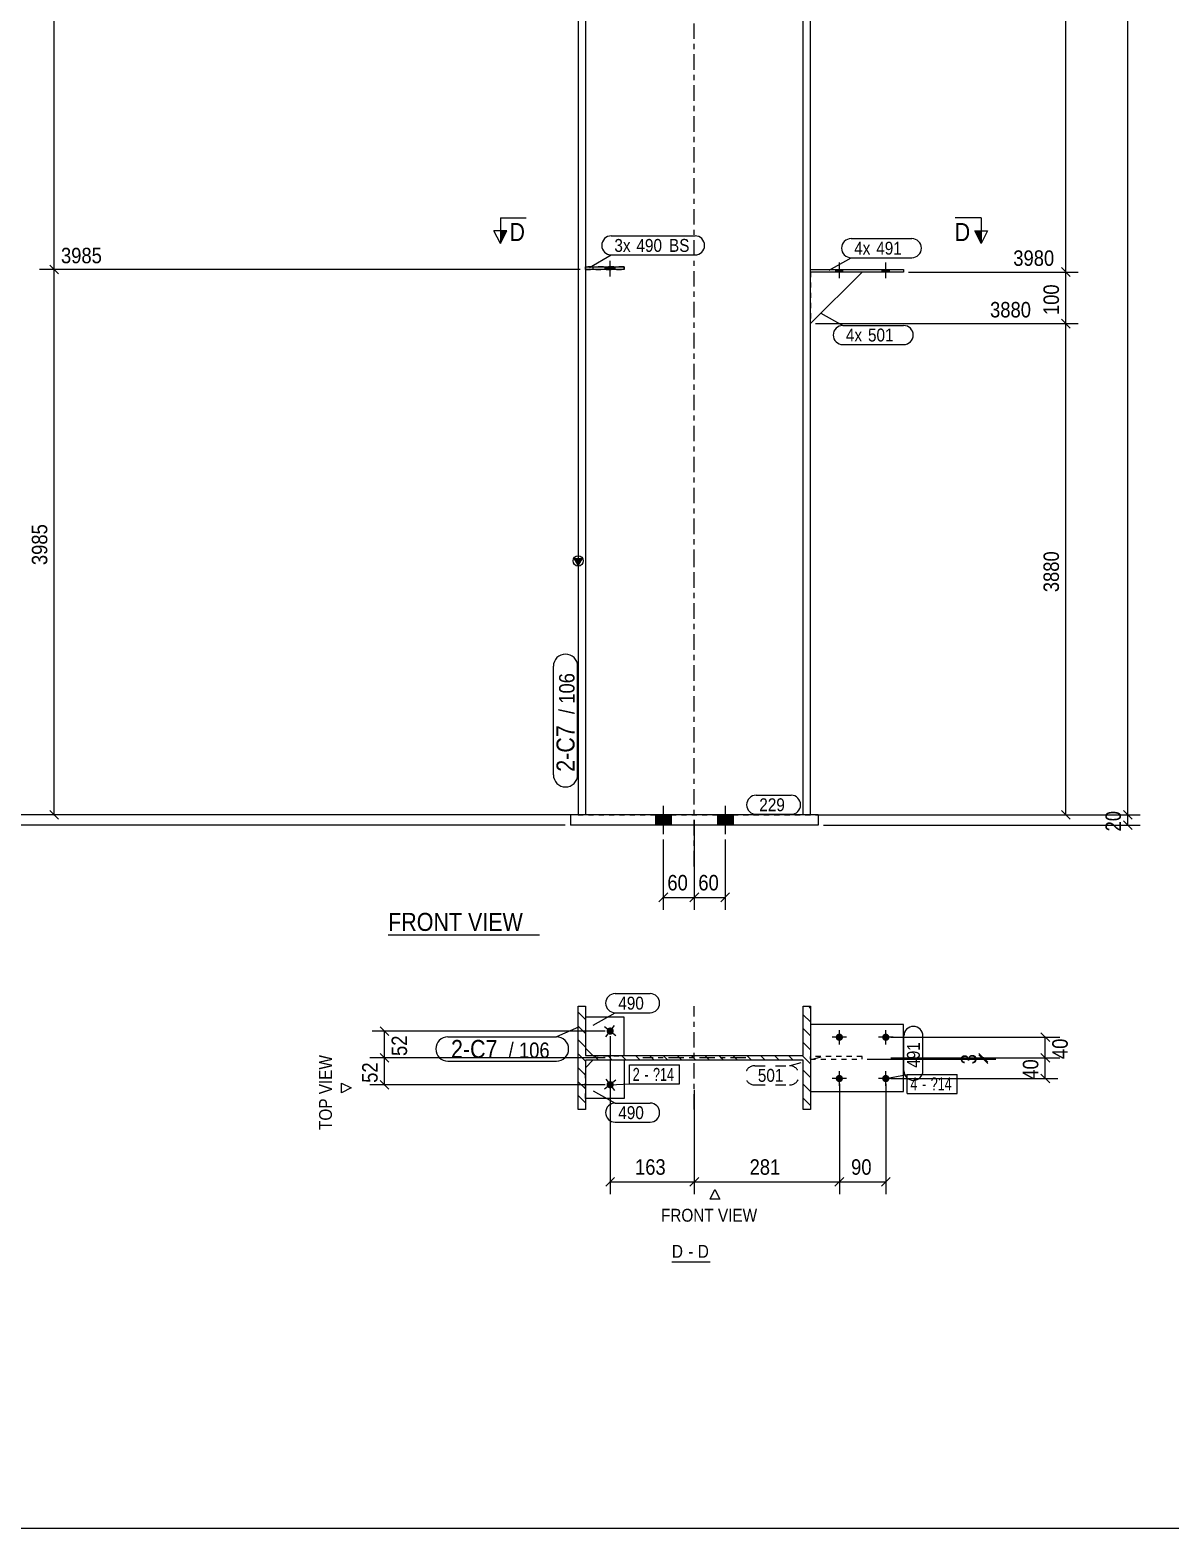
# Model space of a CAD drawing. Header units: millimetres. Extents: x 2 to 579, y 1 to 825.
# Drawn here: x 144.8 to 365.7, y 5 to 295.3 of the extents above; entities that cross this region are included whole.
import ezdxf

# ---------------------------------------------------------------- set-up
doc = ezdxf.new("R2010")
doc.units = ezdxf.units.MM
for name, pattern in [('XKITLINE00', [0]), ('XKITLINE01', [4, 1, -1, 1, -1]), ('XKITLINE02', [4, 2, -2]), ('XKITLINE03', [6, 3, -1, 1, -1])]:
    doc.linetypes.add(name, pattern=pattern)
for name, color, linetype, lineweight in [('Bolt', 3, 'Continuous', 0), ('BoltMark', 7, 'Continuous', 0), ('Dimensions', 7, 'Continuous', 0), ('DrawingSheet', 5, 'Continuous', 0), ('OtherObjectType', 7, 'Continuous', 0), ('Part', 2, 'Continuous', 0), ('PartMark', 7, 'Continuous', 0), ('Section', 6, 'Continuous', 0)]:
    doc.layers.add(name, color=color, linetype=linetype, lineweight=lineweight)
doc.styles.add('ARIAL', font='ARIAL.TTF')
doc.styles.add('ARIAL_NARROW', font='ARIALN.TTF')

# ---------------------------------------------------------------- blocks, each defined once
blk = doc.blocks.new('*A5')
at = {"layer": 'Part', "color": 7, "linetype": 'XKITLINE00', "lineweight": 0}
for p, q in [((252.42, 103.58), (251.02, 104.98)), ((296.02, 105.78), (295.68, 106.12)), ((252.42, 100.88), (251.02, 102.28)), ((296.02, 103.08), (294.62, 104.48)), ((296.02, 100.39), (294.62, 101.79)), ((252.42, 98.19), (251.02, 99.59)), ((296.02, 97.69), (294.62, 99.09)), ((252.42, 95.49), (251.02, 96.89)), ((254.94, 95.67), (254.04, 96.57)), ((257.64, 95.67), (256.74, 96.57)), ((260.33, 95.67), (259.43, 96.57)), ((263.02, 95.67), (262.12, 96.57)), ((265.72, 95.67), (264.82, 96.57)), ((268.41, 95.67), (267.51, 96.57)), ((271.11, 95.67), (270.21, 96.57)), ((273.8, 95.67), (272.9, 96.57)), ((276.49, 95.67), (275.59, 96.57)), ((279.19, 95.67), (278.29, 96.57)), ((281.88, 95.67), (280.98, 96.57)), ((284.58, 95.67), (283.68, 96.57)), ((287.27, 95.67), (286.37, 96.57)), ((289.97, 95.67), (289.07, 96.57)), ((292.66, 95.67), (291.76, 96.57)), ((296.02, 95), (294.45, 96.57)), ((252.42, 92.8), (251.02, 94.2)), ((296.02, 92.31), (294.62, 93.71)), ((252.42, 90.11), (251.02, 91.51)), ((296.02, 89.61), (294.62, 91.01)), ((252.37, 87.47), (251.02, 88.81)), ((252.42, 87.41), (252.37, 87.47)), ((296.02, 86.92), (294.62, 88.32)), ((251.02, 86.12), (251.02, 86.12)), ((251.02, 86.12), (251.02, 86.12))]:
    blk.add_line(p, q, dxfattribs=at)
blk = doc.blocks.new('*A7')
at = {"layer": 'Bolt'}
for points in [[(269.02, 143.23), (269.02, 141.23), (266.02, 141.23), (266.02, 143.23)], [(269.02, 143.23), (269.02, 141.23), (266.02, 141.23), (266.02, 143.23)], [(281.02, 143.23), (281.02, 141.23), (278.02, 141.23), (278.02, 143.23)], [(281.02, 143.23), (281.02, 141.23), (278.02, 141.23), (278.02, 143.23)]]:
    blk.add_hatch(color=3, dxfattribs=at).paths.add_polyline_path(points, flags=17)
at = {"layer": 'Bolt', "color": 3, "linetype": 'XKITLINE00', "lineweight": 0}
for p, q in [((266.02, 143.23), (266.02, 141.23)), ((266.02, 143.23), (266.02, 141.23)), ((267.52, 144.98), (267.52, 139.48)), ((267.52, 144.98), (267.52, 139.48)), ((269.02, 143.23), (269.02, 141.23)), ((269.02, 143.23), (269.02, 141.23)), ((278.02, 143.23), (278.02, 141.23)), ((278.02, 143.23), (278.02, 141.23)), ((279.52, 144.98), (279.52, 139.48)), ((279.52, 144.98), (279.52, 139.48)), ((281.02, 143.23), (281.02, 141.23)), ((281.02, 143.23), (281.02, 141.23))]:
    blk.add_line(p, q, dxfattribs=at)
blk = doc.blocks.new('*A8')
at = {"layer": 'Bolt'}
for points in [[(302.32, 248.93), (302.32, 248.43), (300.92, 248.43), (300.92, 248.93)], [(302.32, 248.93), (302.32, 248.43), (300.92, 248.43), (300.92, 248.93)], [(311.32, 248.93), (311.32, 248.43), (309.92, 248.43), (309.92, 248.93)], [(311.32, 248.93), (311.32, 248.43), (309.92, 248.43), (309.92, 248.93)]]:
    blk.add_hatch(color=3, dxfattribs=at).paths.add_polyline_path(points, flags=17)
at = {"layer": 'Bolt', "color": 3, "linetype": 'XKITLINE00', "lineweight": 0}
for p, q in [((301.62, 247.27), (301.62, 250.27)), ((301.62, 247.27), (301.62, 250.27)), ((310.62, 247.27), (310.62, 250.27)), ((310.62, 247.27), (310.62, 250.27)), ((300.92, 248.43), (300.92, 248.93)), ((300.92, 248.43), (300.92, 248.93)), ((302.32, 248.43), (302.32, 248.93)), ((302.32, 248.43), (302.32, 248.93)), ((309.92, 248.43), (309.92, 248.93)), ((309.92, 248.43), (309.92, 248.93)), ((311.32, 248.43), (311.32, 248.93)), ((311.32, 248.43), (311.32, 248.93))]:
    blk.add_line(p, q, dxfattribs=at)
blk = doc.blocks.new('*A9')
at = {"layer": 'Bolt', "color": 3, "linetype": 'XKITLINE02', "lineweight": 0}
for p, q in [((257.22, 247.58), (257.22, 250.58)), ((256.24, 248.93), (256.24, 249.43)), ((258.2, 248.93), (258.2, 249.43))]:
    blk.add_line(p, q, dxfattribs=at)
blk = doc.blocks.new('*A16')
at = {"layer": 'Bolt'}
blk.add_hatch(color=3, dxfattribs=at).paths.add_polyline_path([(256.24, 248.93), (256.24, 249.43), (258.2, 249.43), (258.2, 248.93)], flags=17)
at = {"layer": 'Bolt', "color": 3, "linetype": 'XKITLINE00', "lineweight": 0}
for p, q in [((257.22, 247.58), (257.22, 250.58)), ((256.24, 248.93), (256.24, 249.43)), ((258.2, 248.93), (258.2, 249.43))]:
    blk.add_line(p, q, dxfattribs=at)
blk = doc.blocks.new('*A23')
at = {"layer": 'Part'}
blk.add_hatch(color=2, dxfattribs=at).paths.add_polyline_path([(250.22, 192.94), (251.82, 192.94), (251.02, 191.54)], flags=17)
at = {"layer": 'Part', "color": 2, "linetype": 'XKITLINE00', "lineweight": 0}
for p, q in [((251.02, 427.03), (251.02, 191.63)), ((252.42, 427.03), (252.42, 191.63)), ((294.62, 191.63), (294.62, 427.03)), ((296.02, 191.63), (296.02, 427.03)), ((251.02, 191.54), (250.22, 192.94)), ((250.22, 192.94), (251.82, 192.94)), ((251.82, 192.94), (251.02, 191.54)), ((251.02, 191.53), (251.02, 143.23)), ((252.42, 191.53), (252.42, 143.23)), ((294.62, 143.23), (294.62, 191.53)), ((296.02, 143.23), (296.02, 191.53))]:
    blk.add_line(p, q, dxfattribs=at)
at = {"layer": 'Part', "color": 7, "linetype": 'XKITLINE03', "lineweight": 0}
for p, q in [((273.52, 191.63), (273.52, 427.03)), ((273.52, 133.23), (273.52, 191.53))]:
    blk.add_line(p, q, dxfattribs=at)
at = {"layer": 'Part', "color": 7, "linetype": 'XKITLINE01', "lineweight": 0}
blk.add_line((251.02, 143.23), (296.02, 143.23), dxfattribs=at)
at = {"layer": 'Part', "color": 2, "linetype": 'XKITLINE00', "lineweight": 0}
blk.add_circle((251.02, 192.44), 1, dxfattribs=at)
blk = doc.blocks.new('*A24')
at = {"layer": 'Part', "color": 2, "linetype": 'XKITLINE00', "lineweight": 0}
for p, q in [((297.52, 143.23), (249.52, 143.23)), ((249.52, 143.23), (249.52, 141.23)), ((297.52, 143.23), (297.52, 141.23)), ((297.52, 141.23), (249.52, 141.23))]:
    blk.add_line(p, q, dxfattribs=at)
blk = doc.blocks.new('*A29')
at = {"layer": 'Part', "color": 2, "linetype": 'XKITLINE00', "lineweight": 0}
for p, q in [((296.02, 248.93), (314.02, 248.93)), ((314.02, 248.43), (296.02, 248.43)), ((314.02, 248.93), (314.02, 248.43))]:
    blk.add_line(p, q, dxfattribs=at)
at = {"layer": 'Part', "color": 7, "linetype": 'XKITLINE01', "lineweight": 0}
blk.add_line((296.02, 248.43), (296.02, 248.93), dxfattribs=at)
blk = doc.blocks.new('*A30')
at = {"layer": 'Part', "color": 7, "linetype": 'XKITLINE01', "lineweight": 0}
for p, q in [((259.92, 249.43), (252.42, 249.43)), ((252.42, 249.43), (252.42, 248.93)), ((252.42, 248.93), (259.92, 248.93)), ((253.92, 248.93), (253.92, 249.43)), ((259.92, 248.93), (259.92, 249.43))]:
    blk.add_line(p, q, dxfattribs=at)
blk = doc.blocks.new('*A31')
at = {"layer": 'Part', "color": 2, "linetype": 'XKITLINE00', "lineweight": 0}
blk.add_line((296.02, 238.43), (306.02, 248.43), dxfattribs=at)
at = {"layer": 'Part', "color": 7, "linetype": 'XKITLINE01', "lineweight": 0}
for p, q in [((296.02, 248.43), (296.02, 238.43)), ((306.02, 248.43), (296.02, 248.43))]:
    blk.add_line(p, q, dxfattribs=at)
blk = doc.blocks.new('*A42')
at = {"layer": 'Part', "color": 2, "linetype": 'XKITLINE00', "lineweight": 0}
for p, q in [((252.42, 249.43), (259.92, 249.43)), ((259.92, 248.93), (252.42, 248.93)), ((259.92, 249.43), (259.92, 248.93))]:
    blk.add_line(p, q, dxfattribs=at)
at = {"layer": 'Part', "color": 7, "linetype": 'XKITLINE01', "lineweight": 0}
for p, q in [((252.42, 248.93), (252.42, 249.43)), ((253.92, 248.93), (253.92, 249.43))]:
    blk.add_line(p, q, dxfattribs=at)
blk = doc.blocks.new('*A108')
at = {"layer": 'Bolt'}
for points in [[(301.59, 99.42), (301.55, 99.42), (301.52, 99.43), (301.49, 99.43), (301.45, 99.44), (301.42, 99.45), (301.39, 99.46), (301.35, 99.47), (301.32, 99.49), (301.29, 99.5), (301.26, 99.52), (301.23, 99.54), (301.2, 99.56), (301.18, 99.58), (301.15, 99.6), (301.13, 99.62), (301.1, 99.65), (301.08, 99.67), (301.06, 99.7), (301.04, 99.73), (301.02, 99.76), (301, 99.79), (300.99, 99.82), (300.98, 99.85), (300.96, 99.88), (300.95, 99.92), (300.94, 99.95), (300.94, 99.98), (300.93, 100.02), (300.93, 100.05), (300.92, 100.08), (300.92, 100.12), (300.92, 100.15), (300.93, 100.19), (300.93, 100.22), (300.94, 100.26), (300.94, 100.29), (300.95, 100.32), (300.96, 100.35), (300.98, 100.39), (300.99, 100.42), (301, 100.45), (301.02, 100.48), (301.04, 100.51), (301.06, 100.54), (301.08, 100.56), (301.1, 100.59), (301.13, 100.61), (301.15, 100.64), (301.18, 100.66), (301.2, 100.68), (301.23, 100.7), (301.26, 100.72), (301.29, 100.74), (301.32, 100.75), (301.35, 100.77), (301.39, 100.78), (301.42, 100.79), (301.45, 100.8), (301.49, 100.81), (301.52, 100.81), (301.55, 100.82), (301.59, 100.82), (301.62, 100.82), (301.66, 100.82), (301.69, 100.82), (301.72, 100.81), (301.76, 100.81), (301.79, 100.8), (301.83, 100.79), (301.86, 100.78), (301.89, 100.77), (301.92, 100.75), (301.95, 100.74), (301.98, 100.72), (302.01, 100.7), (302.04, 100.68), (302.07, 100.66), (302.09, 100.64), (302.12, 100.61), (302.14, 100.59), (302.16, 100.56), (302.18, 100.54), (302.2, 100.51), (302.22, 100.48), (302.24, 100.45), (302.25, 100.42), (302.27, 100.39), (302.28, 100.35), (302.29, 100.32), (302.3, 100.29), (302.31, 100.26), (302.31, 100.22), (302.32, 100.19), (302.32, 100.15), (302.32, 100.12), (302.32, 100.08), (302.32, 100.05), (302.31, 100.02), (302.31, 99.98), (302.3, 99.95), (302.29, 99.92), (302.28, 99.88), (302.27, 99.85), (302.25, 99.82), (302.24, 99.79), (302.22, 99.76), (302.2, 99.73), (302.18, 99.7), (302.16, 99.67), (302.14, 99.65), (302.12, 99.62), (302.09, 99.6), (302.07, 99.58), (302.04, 99.56), (302.01, 99.54), (301.98, 99.52), (301.95, 99.5), (301.92, 99.49), (301.89, 99.47), (301.86, 99.46), (301.83, 99.45), (301.79, 99.44), (301.76, 99.43), (301.72, 99.43), (301.69, 99.42), (301.66, 99.42), (301.62, 99.42)], [(310.59, 99.42), (310.55, 99.42), (310.52, 99.43), (310.49, 99.43), (310.45, 99.44), (310.42, 99.45), (310.39, 99.46), (310.35, 99.47), (310.32, 99.49), (310.29, 99.5), (310.26, 99.52), (310.23, 99.54), (310.2, 99.56), (310.18, 99.58), (310.15, 99.6), (310.13, 99.62), (310.1, 99.65), (310.08, 99.67), (310.06, 99.7), (310.04, 99.73), (310.02, 99.76), (310, 99.79), (309.99, 99.82), (309.98, 99.85), (309.96, 99.88), (309.95, 99.92), (309.94, 99.95), (309.94, 99.98), (309.93, 100.02), (309.93, 100.05), (309.92, 100.08), (309.92, 100.12), (309.92, 100.15), (309.93, 100.19), (309.93, 100.22), (309.94, 100.26), (309.94, 100.29), (309.95, 100.32), (309.96, 100.35), (309.98, 100.39), (309.99, 100.42), (310, 100.45), (310.02, 100.48), (310.04, 100.51), (310.06, 100.54), (310.08, 100.56), (310.1, 100.59), (310.13, 100.61), (310.15, 100.64), (310.18, 100.66), (310.2, 100.68), (310.23, 100.7), (310.26, 100.72), (310.29, 100.74), (310.32, 100.75), (310.35, 100.77), (310.39, 100.78), (310.42, 100.79), (310.45, 100.8), (310.49, 100.81), (310.52, 100.81), (310.55, 100.82), (310.59, 100.82), (310.62, 100.82), (310.66, 100.82), (310.69, 100.82), (310.72, 100.81), (310.76, 100.81), (310.79, 100.8), (310.83, 100.79), (310.86, 100.78), (310.89, 100.77), (310.92, 100.75), (310.95, 100.74), (310.98, 100.72), (311.01, 100.7), (311.04, 100.68), (311.07, 100.66), (311.09, 100.64), (311.12, 100.61), (311.14, 100.59), (311.16, 100.56), (311.18, 100.54), (311.2, 100.51), (311.22, 100.48), (311.24, 100.45), (311.25, 100.42), (311.27, 100.39), (311.28, 100.35), (311.29, 100.32), (311.3, 100.29), (311.31, 100.26), (311.31, 100.22), (311.32, 100.19), (311.32, 100.15), (311.32, 100.12), (311.32, 100.08), (311.32, 100.05), (311.31, 100.02), (311.31, 99.98), (311.3, 99.95), (311.29, 99.92), (311.28, 99.88), (311.27, 99.85), (311.25, 99.82), (311.24, 99.79), (311.22, 99.76), (311.2, 99.73), (311.18, 99.7), (311.16, 99.67), (311.14, 99.65), (311.12, 99.62), (311.09, 99.6), (311.07, 99.58), (311.04, 99.56), (311.01, 99.54), (310.98, 99.52), (310.95, 99.5), (310.92, 99.49), (310.89, 99.47), (310.86, 99.46), (310.83, 99.45), (310.79, 99.44), (310.76, 99.43), (310.72, 99.43), (310.69, 99.42), (310.66, 99.42), (310.62, 99.42)], [(301.59, 91.42), (301.55, 91.42), (301.52, 91.43), (301.49, 91.43), (301.45, 91.44), (301.42, 91.45), (301.39, 91.46), (301.35, 91.47), (301.32, 91.49), (301.29, 91.5), (301.26, 91.52), (301.23, 91.54), (301.2, 91.56), (301.18, 91.58), (301.15, 91.6), (301.13, 91.62), (301.1, 91.65), (301.08, 91.67), (301.06, 91.7), (301.04, 91.73), (301.02, 91.76), (301, 91.79), (300.99, 91.82), (300.98, 91.85), (300.96, 91.88), (300.95, 91.92), (300.94, 91.95), (300.94, 91.98), (300.93, 92.02), (300.93, 92.05), (300.92, 92.08), (300.92, 92.12), (300.92, 92.15), (300.93, 92.19), (300.93, 92.22), (300.94, 92.26), (300.94, 92.29), (300.95, 92.32), (300.96, 92.35), (300.98, 92.39), (300.99, 92.42), (301, 92.45), (301.02, 92.48), (301.04, 92.51), (301.06, 92.54), (301.08, 92.56), (301.1, 92.59), (301.13, 92.61), (301.15, 92.64), (301.18, 92.66), (301.2, 92.68), (301.23, 92.7), (301.26, 92.72), (301.29, 92.74), (301.32, 92.75), (301.35, 92.77), (301.39, 92.78), (301.42, 92.79), (301.45, 92.8), (301.49, 92.81), (301.52, 92.81), (301.55, 92.82), (301.59, 92.82), (301.62, 92.82), (301.66, 92.82), (301.69, 92.82), (301.72, 92.81), (301.76, 92.81), (301.79, 92.8), (301.83, 92.79), (301.86, 92.78), (301.89, 92.77), (301.92, 92.75), (301.95, 92.74), (301.98, 92.72), (302.01, 92.7), (302.04, 92.68), (302.07, 92.66), (302.09, 92.64), (302.12, 92.61), (302.14, 92.59), (302.16, 92.56), (302.18, 92.54), (302.2, 92.51), (302.22, 92.48), (302.24, 92.45), (302.25, 92.42), (302.27, 92.39), (302.28, 92.35), (302.29, 92.32), (302.3, 92.29), (302.31, 92.26), (302.31, 92.22), (302.32, 92.19), (302.32, 92.15), (302.32, 92.12), (302.32, 92.08), (302.32, 92.05), (302.31, 92.02), (302.31, 91.98), (302.3, 91.95), (302.29, 91.92), (302.28, 91.88), (302.27, 91.85), (302.25, 91.82), (302.24, 91.79), (302.22, 91.76), (302.2, 91.73), (302.18, 91.7), (302.16, 91.67), (302.14, 91.65), (302.12, 91.62), (302.09, 91.6), (302.07, 91.58), (302.04, 91.56), (302.01, 91.54), (301.98, 91.52), (301.95, 91.5), (301.92, 91.49), (301.89, 91.47), (301.86, 91.46), (301.83, 91.45), (301.79, 91.44), (301.76, 91.43), (301.72, 91.43), (301.69, 91.42), (301.66, 91.42), (301.62, 91.42)], [(310.59, 91.42), (310.55, 91.42), (310.52, 91.43), (310.49, 91.43), (310.45, 91.44), (310.42, 91.45), (310.39, 91.46), (310.35, 91.47), (310.32, 91.49), (310.29, 91.5), (310.26, 91.52), (310.23, 91.54), (310.2, 91.56), (310.18, 91.58), (310.15, 91.6), (310.13, 91.62), (310.1, 91.65), (310.08, 91.67), (310.06, 91.7), (310.04, 91.73), (310.02, 91.76), (310, 91.79), (309.99, 91.82), (309.98, 91.85), (309.96, 91.88), (309.95, 91.92), (309.94, 91.95), (309.94, 91.98), (309.93, 92.02), (309.93, 92.05), (309.92, 92.08), (309.92, 92.12), (309.92, 92.15), (309.93, 92.19), (309.93, 92.22), (309.94, 92.26), (309.94, 92.29), (309.95, 92.32), (309.96, 92.35), (309.98, 92.39), (309.99, 92.42), (310, 92.45), (310.02, 92.48), (310.04, 92.51), (310.06, 92.54), (310.08, 92.56), (310.1, 92.59), (310.13, 92.61), (310.15, 92.64), (310.18, 92.66), (310.2, 92.68), (310.23, 92.7), (310.26, 92.72), (310.29, 92.74), (310.32, 92.75), (310.35, 92.77), (310.39, 92.78), (310.42, 92.79), (310.45, 92.8), (310.49, 92.81), (310.52, 92.81), (310.55, 92.82), (310.59, 92.82), (310.62, 92.82), (310.66, 92.82), (310.69, 92.82), (310.72, 92.81), (310.76, 92.81), (310.79, 92.8), (310.83, 92.79), (310.86, 92.78), (310.89, 92.77), (310.92, 92.75), (310.95, 92.74), (310.98, 92.72), (311.01, 92.7), (311.04, 92.68), (311.07, 92.66), (311.09, 92.64), (311.12, 92.61), (311.14, 92.59), (311.16, 92.56), (311.18, 92.54), (311.2, 92.51), (311.22, 92.48), (311.24, 92.45), (311.25, 92.42), (311.27, 92.39), (311.28, 92.35), (311.29, 92.32), (311.3, 92.29), (311.31, 92.26), (311.31, 92.22), (311.32, 92.19), (311.32, 92.15), (311.32, 92.12), (311.32, 92.08), (311.32, 92.05), (311.31, 92.02), (311.31, 91.98), (311.3, 91.95), (311.29, 91.92), (311.28, 91.88), (311.27, 91.85), (311.25, 91.82), (311.24, 91.79), (311.22, 91.76), (311.2, 91.73), (311.18, 91.7), (311.16, 91.67), (311.14, 91.65), (311.12, 91.62), (311.09, 91.6), (311.07, 91.58), (311.04, 91.56), (311.01, 91.54), (310.98, 91.52), (310.95, 91.5), (310.92, 91.49), (310.89, 91.47), (310.86, 91.46), (310.83, 91.45), (310.79, 91.44), (310.76, 91.43), (310.72, 91.43), (310.69, 91.42), (310.66, 91.42), (310.62, 91.42)]]:
    blk.add_hatch(color=3, dxfattribs=at).paths.add_polyline_path(points, flags=17)
at = {"layer": 'Bolt', "color": 3, "linetype": 'XKITLINE00', "lineweight": 0}
for p, q in [((303.02, 100.12), (300.22, 100.12)), ((301.62, 98.72), (301.62, 101.52)), ((312.02, 100.12), (309.22, 100.12)), ((310.62, 98.72), (310.62, 101.52)), ((301.62, 90.72), (301.62, 93.52)), ((310.62, 90.72), (310.62, 93.52)), ((303.02, 92.12), (300.22, 92.12)), ((312.02, 92.12), (309.22, 92.12))]:
    blk.add_line(p, q, dxfattribs=at)
blk = doc.blocks.new('*A109')
at = {"layer": 'Bolt'}
blk.add_hatch(color=3, dxfattribs=at).paths.add_polyline_path([(256.69, 101.77), (256.71, 101.8), (256.74, 101.82), (256.76, 101.85), (256.79, 101.87), (256.82, 101.89), (256.85, 101.91), (256.88, 101.93), (256.91, 101.94), (256.94, 101.96), (256.97, 101.97), (257, 101.98), (257.03, 101.99), (257.07, 102), (257.1, 102.01), (257.13, 102.01), (257.17, 102.02), (257.2, 102.02), (257.24, 102.02), (257.27, 102.02), (257.31, 102.01), (257.34, 102.01), (257.37, 102), (257.41, 101.99), (257.44, 101.98), (257.47, 101.97), (257.5, 101.96), (257.54, 101.94), (257.57, 101.93), (257.6, 101.91), (257.62, 101.89), (257.65, 101.87), (257.68, 101.85), (257.7, 101.83), (257.73, 101.8), (257.75, 101.78), (257.77, 101.75), (257.79, 101.72), (257.81, 101.69), (257.83, 101.66), (257.85, 101.63), (257.86, 101.6), (257.87, 101.57), (257.89, 101.54), (257.9, 101.51), (257.9, 101.47), (257.91, 101.44), (257.92, 101.41), (257.92, 101.37), (257.92, 101.34), (257.92, 101.3), (257.92, 101.27), (257.92, 101.23), (257.91, 101.2), (257.91, 101.17), (257.9, 101.13), (257.89, 101.1), (257.88, 101.07), (257.86, 101.04), (257.85, 101), (257.83, 100.97), (257.81, 100.95), (257.79, 100.92), (257.77, 100.89), (257.75, 100.86), (257.73, 100.84), (257.71, 100.81), (257.68, 100.79), (257.65, 100.77), (257.63, 100.75), (257.6, 100.73), (257.57, 100.71), (257.54, 100.69), (257.51, 100.68), (257.47, 100.67), (257.44, 100.65), (257.41, 100.64), (257.38, 100.64), (257.34, 100.63), (257.31, 100.62), (257.27, 100.62), (257.24, 100.62), (257.21, 100.62), (257.17, 100.62), (257.14, 100.62), (257.1, 100.63), (257.07, 100.64), (257.04, 100.64), (257, 100.65), (256.97, 100.66), (256.94, 100.68), (256.91, 100.69), (256.88, 100.71), (256.85, 100.73), (256.82, 100.75), (256.79, 100.77), (256.77, 100.79), (256.74, 100.81), (256.72, 100.83), (256.69, 100.86), (256.67, 100.89), (256.65, 100.91), (256.63, 100.94), (256.61, 100.97), (256.6, 101), (256.58, 101.03), (256.57, 101.07), (256.56, 101.1), (256.55, 101.13), (256.54, 101.16), (256.53, 101.2), (256.53, 101.23), (256.52, 101.27), (256.52, 101.3), (256.52, 101.33), (256.52, 101.37), (256.53, 101.4), (256.53, 101.44), (256.54, 101.47), (256.55, 101.5), (256.56, 101.54), (256.57, 101.57), (256.58, 101.6), (256.6, 101.63), (256.61, 101.66), (256.63, 101.69), (256.65, 101.72), (256.67, 101.75)], flags=17)
at = {"layer": 'Bolt', "color": 3, "linetype": 'XKITLINE00', "lineweight": 0}
for p, q in [((256.12, 102.18), (258.33, 100.46)), ((256.36, 100.21), (258.08, 102.42))]:
    blk.add_line(p, q, dxfattribs=at)
blk = doc.blocks.new('*A110')
at = {"layer": 'Bolt'}
blk.add_hatch(color=3, dxfattribs=at).paths.add_polyline_path([(257.79, 91.32), (257.81, 91.29), (257.83, 91.26), (257.85, 91.23), (257.86, 91.2), (257.88, 91.17), (257.89, 91.14), (257.9, 91.1), (257.91, 91.07), (257.91, 91.04), (257.92, 91), (257.92, 90.97), (257.92, 90.93), (257.92, 90.9), (257.92, 90.87), (257.92, 90.83), (257.91, 90.8), (257.9, 90.76), (257.9, 90.73), (257.89, 90.7), (257.87, 90.67), (257.86, 90.63), (257.85, 90.6), (257.83, 90.57), (257.81, 90.54), (257.79, 90.51), (257.77, 90.49), (257.75, 90.46), (257.73, 90.43), (257.7, 90.41), (257.68, 90.39), (257.65, 90.37), (257.62, 90.35), (257.6, 90.33), (257.57, 90.31), (257.54, 90.29), (257.5, 90.28), (257.47, 90.26), (257.44, 90.25), (257.41, 90.24), (257.37, 90.24), (257.34, 90.23), (257.31, 90.22), (257.27, 90.22), (257.24, 90.22), (257.2, 90.22), (257.17, 90.22), (257.13, 90.22), (257.1, 90.23), (257.07, 90.24), (257.03, 90.24), (257, 90.25), (256.97, 90.27), (256.94, 90.28), (256.91, 90.29), (256.88, 90.31), (256.85, 90.33), (256.82, 90.35), (256.79, 90.37), (256.76, 90.39), (256.74, 90.41), (256.71, 90.44), (256.69, 90.46), (256.67, 90.49), (256.65, 90.52), (256.63, 90.55), (256.61, 90.57), (256.6, 90.6), (256.58, 90.64), (256.57, 90.67), (256.56, 90.7), (256.55, 90.73), (256.54, 90.77), (256.53, 90.8), (256.53, 90.83), (256.52, 90.87), (256.52, 90.9), (256.52, 90.94), (256.52, 90.97), (256.53, 91.01), (256.53, 91.04), (256.54, 91.07), (256.55, 91.11), (256.56, 91.14), (256.57, 91.17), (256.58, 91.2), (256.6, 91.23), (256.61, 91.26), (256.63, 91.29), (256.65, 91.32), (256.67, 91.35), (256.69, 91.38), (256.72, 91.4), (256.74, 91.43), (256.77, 91.45), (256.79, 91.47), (256.82, 91.49), (256.85, 91.51), (256.88, 91.53), (256.91, 91.54), (256.94, 91.56), (256.97, 91.57), (257, 91.58), (257.04, 91.59), (257.07, 91.6), (257.1, 91.61), (257.14, 91.61), (257.17, 91.62), (257.21, 91.62), (257.24, 91.62), (257.27, 91.62), (257.31, 91.61), (257.34, 91.61), (257.38, 91.6), (257.41, 91.59), (257.44, 91.58), (257.47, 91.57), (257.51, 91.56), (257.54, 91.54), (257.57, 91.53), (257.6, 91.51), (257.63, 91.49), (257.65, 91.47), (257.68, 91.45), (257.71, 91.42), (257.73, 91.4), (257.75, 91.37), (257.77, 91.35)], flags=17)
at = {"layer": 'Bolt', "color": 3, "linetype": 'XKITLINE00', "lineweight": 0}
for p, q in [((258.33, 91.78), (256.12, 90.06)), ((256.36, 92.02), (258.08, 89.81))]:
    blk.add_line(p, q, dxfattribs=at)
blk = doc.blocks.new('*A111')
at = {"layer": 'Part', "color": 2, "linetype": 'XKITLINE00', "lineweight": 0}
for p, q in [((251.02, 86.12), (251.02, 106.12)), ((251.02, 106.12), (252.42, 106.12)), ((252.42, 106.12), (252.42, 96.57)), ((294.62, 96.57), (294.62, 106.12)), ((294.62, 106.12), (296.02, 106.12)), ((296.02, 106.12), (296.02, 86.12)), ((252.42, 96.57), (294.62, 96.57)), ((294.62, 95.67), (252.42, 95.67)), ((252.42, 95.67), (252.42, 86.12)), ((294.62, 86.12), (294.62, 95.67)), ((252.42, 86.12), (251.02, 86.12)), ((296.02, 86.12), (294.62, 86.12))]:
    blk.add_line(p, q, dxfattribs=at)
at = {"layer": 'Part', "color": 7, "linetype": 'XKITLINE03', "lineweight": 0}
for p, q in [((273.52, 86.12), (273.52, 106.12)), ((283.52, 96.12), (263.52, 96.12))]:
    blk.add_line(p, q, dxfattribs=at)
blk = doc.blocks.new('*A112')
at = {"layer": 'Part', "color": 2, "linetype": 'XKITLINE00', "lineweight": 0}
for p, q in [((314.02, 102.62), (296.02, 102.62)), ((314.02, 89.62), (314.02, 102.62)), ((296.02, 89.62), (314.02, 89.62))]:
    blk.add_line(p, q, dxfattribs=at)
at = {"layer": 'Part', "color": 7, "linetype": 'XKITLINE01', "lineweight": 0}
blk.add_line((296.02, 102.62), (296.02, 89.62), dxfattribs=at)
blk = doc.blocks.new('*A113')
at = {"layer": 'Part', "color": 2, "linetype": 'XKITLINE00', "lineweight": 0}
for p, q in [((259.92, 104.02), (252.42, 104.02)), ((259.92, 96.57), (259.92, 104.02)), ((252.42, 98.02), (253.87, 96.57))]:
    blk.add_line(p, q, dxfattribs=at)
at = {"layer": 'Part', "color": 7, "linetype": 'XKITLINE01', "lineweight": 0}
for p, q in [((252.42, 104.02), (252.42, 98.02)), ((253.87, 96.57), (253.92, 96.52)), ((253.87, 96.57), (253.92, 96.52)), ((253.92, 96.52), (259.92, 96.52)), ((259.92, 96.52), (259.92, 96.57)), ((259.92, 96.52), (259.92, 96.57))]:
    blk.add_line(p, q, dxfattribs=at)
blk = doc.blocks.new('*A114')
at = {"layer": 'Part', "color": 7, "linetype": 'XKITLINE01', "lineweight": 0}
for p, q in [((306.02, 96.37), (296.02, 96.37)), ((296.02, 95.87), (296.02, 96.37)), ((296.02, 95.87), (306.02, 95.87)), ((306.02, 95.87), (306.02, 96.37))]:
    blk.add_line(p, q, dxfattribs=at)
blk = doc.blocks.new('*A115')
at = {"layer": 'Part', "color": 2, "linetype": 'XKITLINE00', "lineweight": 0}
for p, q in [((252.42, 94.22), (253.87, 95.67)), ((259.92, 95.67), (259.92, 88.22)), ((259.92, 88.22), (252.42, 88.22))]:
    blk.add_line(p, q, dxfattribs=at)
at = {"layer": 'Part', "color": 7, "linetype": 'XKITLINE01', "lineweight": 0}
for p, q in [((252.42, 88.22), (252.42, 94.22)), ((253.92, 95.72), (253.87, 95.67)), ((253.87, 95.67), (253.92, 95.72)), ((253.92, 95.72), (259.92, 95.72)), ((259.92, 95.72), (259.92, 95.67)), ((259.92, 95.67), (259.92, 95.72))]:
    blk.add_line(p, q, dxfattribs=at)
blk = doc.blocks.new('*A126')
at = {"layer": 'DrawingSheet', "color": 5, "linetype": 'XKITLINE00', "lineweight": 0}
blk.add_line((5, 5), (579, 5), dxfattribs=at)
blk = doc.blocks.new('*A134')
at = {"layer": 'Dimensions', "color": 7, "linetype": 'XKITLINE00', "lineweight": 0}
blk.add_line((248.52, 141.23), (102.3, 141.23), dxfattribs=at)
blk = doc.blocks.new('*A135')
at = {"layer": 'Dimensions', "color": 7, "linetype": 'XKITLINE00', "lineweight": 0}
for p, q in [((297.02, 143.23), (359.92, 143.23)), ((356.67, 144.08), (358.37, 142.38)), ((357.52, 141.23), (357.52, 143.23)), ((298.52, 141.23), (359.92, 141.23)), ((356.67, 142.08), (358.37, 140.38))]:
    blk.add_line(p, q, dxfattribs=at)
at = {"layer": 'Dimensions', "color": 3}
for p in [(357.52, 143.23), (357.52, 141.23)]:
    blk.add_point(p, dxfattribs=at)
at = {"layer": 'Dimensions', "color": 3, "style": 'ARIAL', "width": 0.85}
blk.add_text('20', height=3, rotation=90.0002, dxfattribs=at).set_placement((356.17, 140.01))
blk = doc.blocks.new('*A136')
at = {"layer": 'Dimensions', "color": 7, "linetype": 'XKITLINE00', "lineweight": 0}
for p, q in [((273.52, 142.23), (273.52, 124.83)), ((267.52, 138.48), (267.52, 124.83)), ((268.37, 128.08), (266.67, 126.38)), ((274.37, 128.08), (272.67, 126.38)), ((267.52, 127.23), (273.52, 127.23))]:
    blk.add_line(p, q, dxfattribs=at)
at = {"layer": 'Dimensions', "color": 3}
for p in [(267.52, 127.23), (273.52, 127.23)]:
    blk.add_point(p, dxfattribs=at)
at = {"layer": 'Dimensions', "color": 3, "style": 'ARIAL', "width": 0.85}
blk.add_text('60', height=3, dxfattribs=at).set_placement((268.3, 128.58))
blk = doc.blocks.new('*A137')
at = {"layer": 'Dimensions', "color": 7, "linetype": 'XKITLINE00', "lineweight": 0}
for p, q in [((273.52, 142.23), (273.52, 124.83)), ((279.52, 138.48), (279.52, 124.83)), ((274.37, 128.08), (272.67, 126.38)), ((280.37, 128.08), (278.67, 126.38)), ((273.52, 127.23), (279.52, 127.23))]:
    blk.add_line(p, q, dxfattribs=at)
at = {"layer": 'Dimensions', "color": 3}
for p in [(273.52, 127.23), (279.52, 127.23)]:
    blk.add_point(p, dxfattribs=at)
at = {"layer": 'Dimensions', "color": 3, "style": 'ARIAL', "width": 0.85}
blk.add_text('60', height=3, dxfattribs=at).set_placement((274.3, 128.58))
blk = doc.blocks.new('*A138')
at = {"layer": 'PartMark', "color": 7, "linetype": 'XKITLINE00', "lineweight": 0}
for p, q in [((257.44, 255.44), (273.67, 255.44)), ((253.2, 249.34), (257.44, 251.74)), ((257.44, 251.74), (273.67, 251.74))]:
    blk.add_line(p, q, dxfattribs=at)
for centre, start, end in [((257.44, 253.59), 90, 270), ((273.67, 253.59), 270, 90)]:
    blk.add_arc(centre, 1.85, start, end, dxfattribs=at)
at = {"layer": 'PartMark', "color": 3, "style": 'ARIAL', "width": 0.85}
for s, p in [('3x', (258.04, 252.34)), ('490', (262.31, 252.34)), ('BS', (268.62, 252.34))]:
    blk.add_text(s, height=2.5, dxfattribs=at).set_placement(p)
blk = doc.blocks.new('*A141')
at = {"layer": 'Section'}
for points in [[(237.21, 256.43), (235.96, 253.93), (235.96, 256.43)], [(329.09, 256.43), (329.09, 253.93), (327.84, 256.43)]]:
    blk.add_hatch(color=3, dxfattribs=at).paths.add_polyline_path(points, flags=17)
at = {"layer": 'Section', "color": 1, "linetype": 'XKITLINE00', "lineweight": 0}
for p, q in [((235.96, 258.93), (240.96, 258.93)), ((235.96, 258.93), (235.96, 253.93)), ((329.09, 258.93), (324.09, 258.93)), ((329.09, 258.93), (329.09, 253.93))]:
    blk.add_line(p, q, dxfattribs=at)
at = {"layer": 'Section', "color": 3, "linetype": 'XKITLINE00', "lineweight": 0}
for p, q in [((235.96, 253.93), (234.71, 256.43)), ((237.21, 256.43), (234.71, 256.43)), ((235.96, 253.93), (237.21, 256.43)), ((327.84, 256.43), (330.34, 256.43)), ((329.09, 253.93), (327.84, 256.43)), ((330.34, 256.43), (329.09, 253.93))]:
    blk.add_line(p, q, dxfattribs=at)
at = {"layer": 'Section', "color": 7, "style": 'ARIAL', "width": 0.85}
for p in [(237.71, 254.43), (323.97, 254.43)]:
    blk.add_text('D', height=3.5, dxfattribs=at).set_placement(p)
blk = doc.blocks.new('*A144')
at = {"layer": 'OtherObjectType', "color": 7, "linetype": 'XKITLINE00', "lineweight": 0}
blk.add_line((214.21, 119.98), (243.51, 119.98), dxfattribs=at)
at = {"layer": 'OtherObjectType', "color": 7, "style": 'ARIAL', "width": 0.85}
blk.add_text('FRONT VIEW', height=3.5, dxfattribs=at).set_placement((214.21, 120.73))
blk = doc.blocks.new('*A154')
at = {"layer": 'Dimensions', "color": 7, "linetype": 'XKITLINE00', "lineweight": 0}
for p, q in [((357.52, 143.23), (357.52, 697.01)), ((297.02, 143.23), (359.92, 143.23)), ((356.67, 144.08), (358.37, 142.38))]:
    blk.add_line(p, q, dxfattribs=at)
at = {"layer": 'Dimensions', "color": 3}
blk.add_point((357.52, 143.23), dxfattribs=at)
blk = doc.blocks.new('*A156')
at = {"layer": 'Dimensions', "color": 7, "linetype": 'XKITLINE00', "lineweight": 0}
for p, q in [((251.42, 309.54), (114.67, 309.54)), ((116.67, 310.39), (118.37, 308.69)), ((117.52, 143.23), (117.52, 309.54)), ((250.02, 143.23), (114.67, 143.23)), ((116.67, 144.08), (118.37, 142.38))]:
    blk.add_line(p, q, dxfattribs=at)
at = {"layer": 'Dimensions', "color": 3}
for p in [(117.52, 309.54), (117.52, 143.23)]:
    blk.add_point(p, dxfattribs=at)
at = {"layer": 'Dimensions', "color": 3, "style": 'ARIAL', "width": 0.85}
blk.add_text('4591', height=3, dxfattribs=at).set_placement((118.82, 310.74))
blk.add_text('4591', height=3, rotation=90.0002, dxfattribs=at).set_placement((116.17, 221.93))
blk = doc.blocks.new('*A158')
at = {"layer": 'Dimensions', "color": 7, "linetype": 'XKITLINE00', "lineweight": 0}
blk.add_line((250.02, 143.23), (126.67, 143.23), dxfattribs=at)
blk = doc.blocks.new('*A160')
at = {"layer": 'Dimensions', "color": 7, "linetype": 'XKITLINE00', "lineweight": 0}
for p, q in [((148.67, 249.78), (150.37, 248.08)), ((251.42, 248.93), (146.67, 248.93)), ((149.52, 143.23), (149.52, 248.93)), ((250.02, 143.23), (146.67, 143.23)), ((148.67, 144.08), (150.37, 142.38))]:
    blk.add_line(p, q, dxfattribs=at)
at = {"layer": 'Dimensions', "color": 3}
for p in [(149.52, 248.93), (149.52, 143.23)]:
    blk.add_point(p, dxfattribs=at)
at = {"layer": 'Dimensions', "color": 3, "style": 'ARIAL', "width": 0.85}
blk.add_text('3985', height=3, dxfattribs=at).set_placement((150.82, 250.13))
blk.add_text('3985', height=3, rotation=90.0002, dxfattribs=at).set_placement((148.17, 191.63))
blk = doc.blocks.new('*A161')
at = {"layer": 'Dimensions', "color": 7, "linetype": 'XKITLINE00', "lineweight": 0}
for p, q in [((251.42, 378.93), (146.67, 378.93)), ((148.67, 379.78), (150.37, 378.08)), ((149.52, 248.93), (149.52, 378.93)), ((148.67, 249.78), (150.37, 248.08)), ((251.42, 248.93), (146.67, 248.93))]:
    blk.add_line(p, q, dxfattribs=at)
at = {"layer": 'Dimensions', "color": 3}
for p in [(149.52, 378.93), (149.52, 248.93)]:
    blk.add_point(p, dxfattribs=at)
at = {"layer": 'Dimensions', "color": 3, "style": 'ARIAL', "width": 0.85}
blk.add_text('5285', height=3, dxfattribs=at).set_placement((150.82, 380.13))
blk.add_text('1300', height=3, rotation=90.0002, dxfattribs=at).set_placement((148.17, 309.48))
blk = doc.blocks.new('*A164')
at = {"layer": 'Dimensions', "color": 7, "linetype": 'XKITLINE00', "lineweight": 0}
for p, q in [((297.02, 238.43), (347.92, 238.43)), ((344.67, 239.28), (346.37, 237.58)), ((345.52, 143.23), (345.52, 238.43)), ((297.02, 143.23), (347.92, 143.23)), ((344.67, 144.08), (346.37, 142.38))]:
    blk.add_line(p, q, dxfattribs=at)
at = {"layer": 'Dimensions', "color": 3}
for p in [(345.52, 238.43), (345.52, 143.23)]:
    blk.add_point(p, dxfattribs=at)
at = {"layer": 'Dimensions', "color": 3, "style": 'ARIAL', "width": 0.85}
blk.add_text('3880', height=3, dxfattribs=at).set_placement((330.82, 239.63))
blk.add_text('3880', height=3, rotation=90.0002, dxfattribs=at).set_placement((344.17, 186.38))
blk = doc.blocks.new('*A165')
at = {"layer": 'Dimensions', "color": 7, "linetype": 'XKITLINE00', "lineweight": 0}
for p, q in [((315.02, 248.43), (347.92, 248.43)), ((344.67, 249.28), (346.37, 247.58)), ((345.52, 238.43), (345.52, 248.43)), ((297.02, 238.43), (347.92, 238.43)), ((344.67, 239.28), (346.37, 237.58))]:
    blk.add_line(p, q, dxfattribs=at)
at = {"layer": 'Dimensions', "color": 3}
for p in [(345.52, 248.43), (345.52, 238.43)]:
    blk.add_point(p, dxfattribs=at)
at = {"layer": 'Dimensions', "color": 3, "style": 'ARIAL', "width": 0.85}
blk.add_text('3980', height=3, dxfattribs=at).set_placement((335.32, 249.63))
blk.add_text('100', height=3, rotation=90.0002, dxfattribs=at).set_placement((344.17, 240.09))
blk = doc.blocks.new('*A166')
at = {"layer": 'Dimensions', "color": 7, "linetype": 'XKITLINE00', "lineweight": 0}
for p, q in [((344.67, 369.28), (346.37, 367.58)), ((297.02, 368.43), (347.92, 368.43)), ((345.52, 248.43), (345.52, 368.43)), ((315.02, 248.43), (347.92, 248.43)), ((344.67, 249.28), (346.37, 247.58))]:
    blk.add_line(p, q, dxfattribs=at)
at = {"layer": 'Dimensions', "color": 3}
for p in [(345.52, 368.43), (345.52, 248.43)]:
    blk.add_point(p, dxfattribs=at)
at = {"layer": 'Dimensions', "color": 3, "style": 'ARIAL', "width": 0.85}
blk.add_text('5180', height=3, dxfattribs=at).set_placement((330.82, 369.63))
blk.add_text('1200', height=3, rotation=90.0002, dxfattribs=at).set_placement((344.17, 303.98))
blk = doc.blocks.new('*A185')
at = {"layer": 'PartMark', "color": 7, "linetype": 'XKITLINE00', "lineweight": 0}
for p, q in [((285.51, 147.03), (292.27, 147.03)), ((285.51, 143.33), (292.27, 143.33))]:
    blk.add_line(p, q, dxfattribs=at)
for centre, start, end in [((285.51, 145.18), 90, 270), ((292.27, 145.18), 270, 90)]:
    blk.add_arc(centre, 1.85, start, end, dxfattribs=at)
at = {"layer": 'PartMark', "color": 3, "style": 'ARIAL', "width": 0.85}
blk.add_text('229', height=2.5, dxfattribs=at).set_placement((286.11, 143.93))
blk = doc.blocks.new('*A186')
at = {"layer": 'PartMark', "color": 7, "linetype": 'XKITLINE00', "lineweight": 0}
for p, q in [((246.22, 150.98), (246.22, 172.03)), ((250.92, 150.98), (250.92, 172.03))]:
    blk.add_line(p, q, dxfattribs=at)
for centre, start, end in [((248.57, 172.03), 0, 180), ((248.57, 150.98), 180, 0)]:
    blk.add_arc(centre, 2.35, start, end, dxfattribs=at)
at = {"layer": 'PartMark', "color": 3, "style": 'ARIAL', "width": 0.85}
for s, p in [('106', (250.32, 164.76)), ('/', (250.32, 162.75))]:
    blk.add_text(s, height=3, rotation=90.0002, dxfattribs=at).set_placement(p)
at = {"layer": 'PartMark', "color": 1, "style": 'ARIAL', "width": 0.85}
blk.add_text('2-C7', height=3.5, rotation=90.0002, dxfattribs=at).set_placement((250.32, 151.58))
blk = doc.blocks.new('*A188')
at = {"layer": 'PartMark', "color": 7, "linetype": 'XKITLINE00', "lineweight": 0}
for p, q in [((303.89, 254.9), (315.68, 254.9)), ((299.65, 248.8), (303.89, 251.2)), ((303.89, 251.2), (315.68, 251.2))]:
    blk.add_line(p, q, dxfattribs=at)
for centre, start, end in [((303.89, 253.05), 90, 270), ((315.68, 253.05), 270, 90)]:
    blk.add_arc(centre, 1.85, start, end, dxfattribs=at)
at = {"layer": 'PartMark', "color": 3, "style": 'ARIAL', "width": 0.85}
for s, p in [('4x', (304.49, 251.8)), ('491', (308.77, 251.8))]:
    blk.add_text(s, height=2.5, dxfattribs=at).set_placement(p)
blk = doc.blocks.new('*A189')
at = {"layer": 'PartMark', "color": 7, "linetype": 'XKITLINE00', "lineweight": 0}
for p, q in [((298.05, 240.46), (302.29, 238.07)), ((302.29, 238.07), (314.08, 238.07)), ((302.29, 234.37), (314.08, 234.37))]:
    blk.add_line(p, q, dxfattribs=at)
for centre, start, end in [((302.29, 236.22), 90, 270), ((314.08, 236.22), 270, 90)]:
    blk.add_arc(centre, 1.85, start, end, dxfattribs=at)
at = {"layer": 'PartMark', "color": 3, "style": 'ARIAL', "width": 0.85}
for s, p in [('4x', (302.89, 234.97)), ('501', (307.17, 234.97))]:
    blk.add_text(s, height=2.5, dxfattribs=at).set_placement(p)
blk = doc.blocks.new('*A252')
at = {"layer": 'Dimensions', "color": 7, "linetype": 'XKITLINE00', "lineweight": 0}
for p, q in [((257.22, 100.32), (257.22, 69.72)), ((273.52, 89.92), (273.52, 69.72)), ((258.07, 72.97), (256.37, 71.27)), ((274.37, 72.97), (272.67, 71.27)), ((257.22, 72.12), (273.52, 72.12))]:
    blk.add_line(p, q, dxfattribs=at)
at = {"layer": 'Dimensions', "color": 3}
for p in [(257.22, 72.12), (273.52, 72.12)]:
    blk.add_point(p, dxfattribs=at)
at = {"layer": 'Dimensions', "color": 3, "style": 'ARIAL', "width": 0.85}
blk.add_text('163', height=3, dxfattribs=at).set_placement((262.03, 73.47))
blk = doc.blocks.new('*A253')
at = {"layer": 'Dimensions', "color": 7, "linetype": 'XKITLINE00', "lineweight": 0}
for p, q in [((301.62, 91.12), (301.62, 69.72)), ((273.52, 89.92), (273.52, 69.72)), ((274.37, 72.97), (272.67, 71.27)), ((302.47, 72.97), (300.77, 71.27)), ((273.52, 72.12), (301.62, 72.12))]:
    blk.add_line(p, q, dxfattribs=at)
at = {"layer": 'Dimensions', "color": 3}
for p in [(273.52, 72.12), (301.62, 72.12)]:
    blk.add_point(p, dxfattribs=at)
at = {"layer": 'Dimensions', "color": 3, "style": 'ARIAL', "width": 0.85}
blk.add_text('281', height=3, dxfattribs=at).set_placement((284.23, 73.47))
blk = doc.blocks.new('*A254')
at = {"layer": 'Dimensions', "color": 7, "linetype": 'XKITLINE00', "lineweight": 0}
for p, q in [((301.62, 91.12), (301.62, 69.72)), ((310.62, 91.12), (310.62, 69.72)), ((302.47, 72.97), (300.77, 71.27)), ((311.47, 72.97), (309.77, 71.27)), ((301.62, 72.12), (310.62, 72.12))]:
    blk.add_line(p, q, dxfattribs=at)
at = {"layer": 'Dimensions', "color": 3}
for p in [(301.62, 72.12), (310.62, 72.12)]:
    blk.add_point(p, dxfattribs=at)
at = {"layer": 'Dimensions', "color": 3, "style": 'ARIAL', "width": 0.85}
blk.add_text('90', height=3, dxfattribs=at).set_placement((303.9, 73.47))
blk = doc.blocks.new('*A255')
at = {"layer": 'Dimensions', "color": 7, "linetype": 'XKITLINE00', "lineweight": 0}
for p, q in [((256.22, 96.12), (210.67, 96.12)), ((212.67, 96.97), (214.37, 95.27)), ((213.52, 90.92), (213.52, 96.12)), ((256.22, 90.92), (210.67, 90.92)), ((212.67, 91.77), (214.37, 90.07))]:
    blk.add_line(p, q, dxfattribs=at)
at = {"layer": 'Dimensions', "color": 3}
for p in [(213.52, 96.12), (213.52, 90.92)]:
    blk.add_point(p, dxfattribs=at)
at = {"layer": 'Dimensions', "color": 3, "style": 'ARIAL', "width": 0.85}
blk.add_text('52', height=3, rotation=90.0002, dxfattribs=at).set_placement((212.17, 91.29))
blk = doc.blocks.new('*A256')
at = {"layer": 'Dimensions', "color": 7, "linetype": 'XKITLINE00', "lineweight": 0}
for p, q in [((212.67, 102.17), (214.37, 100.47)), ((256.22, 101.32), (211.12, 101.32)), ((213.52, 96.12), (213.52, 101.32)), ((256.22, 96.12), (211.12, 96.12)), ((212.67, 96.97), (214.37, 95.27))]:
    blk.add_line(p, q, dxfattribs=at)
at = {"layer": 'Dimensions', "color": 3}
for p in [(213.52, 101.32), (213.52, 96.12)]:
    blk.add_point(p, dxfattribs=at)
at = {"layer": 'Dimensions', "color": 3, "style": 'ARIAL', "width": 0.85}
blk.add_text('52', height=3, rotation=90.0002, dxfattribs=at).set_placement((217.87, 96.49))
blk = doc.blocks.new('*A257')
at = {"layer": 'Dimensions', "color": 7, "linetype": 'XKITLINE00', "lineweight": 0}
for p, q in [((311.62, 96.12), (343.92, 96.12)), ((340.67, 96.97), (342.37, 95.27)), ((341.52, 92.12), (341.52, 96.12)), ((340.67, 92.97), (342.37, 91.27)), ((311.62, 92.12), (343.92, 92.12))]:
    blk.add_line(p, q, dxfattribs=at)
at = {"layer": 'Dimensions', "color": 3}
for p in [(341.52, 96.12), (341.52, 92.12)]:
    blk.add_point(p, dxfattribs=at)
at = {"layer": 'Dimensions', "color": 3, "style": 'ARIAL', "width": 0.85}
blk.add_text('40', height=3, rotation=90.0002, dxfattribs=at).set_placement((340.17, 91.89))
blk = doc.blocks.new('*A258')
at = {"layer": 'Dimensions', "color": 7, "linetype": 'XKITLINE00', "lineweight": 0}
for p, q in [((311.62, 100.12), (344.37, 100.12)), ((340.67, 100.97), (342.37, 99.27)), ((341.52, 96.12), (341.52, 100.12)), ((311.62, 96.12), (344.37, 96.12)), ((340.67, 96.97), (342.37, 95.27))]:
    blk.add_line(p, q, dxfattribs=at)
at = {"layer": 'Dimensions', "color": 3}
for p in [(341.52, 100.12), (341.52, 96.12)]:
    blk.add_point(p, dxfattribs=at)
at = {"layer": 'Dimensions', "color": 3, "style": 'ARIAL', "width": 0.85}
blk.add_text('40', height=3, rotation=90.0002, dxfattribs=at).set_placement((345.87, 95.89))
blk = doc.blocks.new('*A259')
at = {"layer": 'Dimensions', "color": 7, "linetype": 'XKITLINE00', "lineweight": 0}
for p, q in [((307.02, 95.87), (331.92, 95.87)), ((311.62, 96.12), (331.92, 96.12)), ((328.67, 96.97), (330.37, 95.27)), ((328.67, 96.72), (330.37, 95.02)), ((329.52, 95.87), (329.52, 96.12))]:
    blk.add_line(p, q, dxfattribs=at)
at = {"layer": 'Dimensions', "color": 3}
for p in [(329.52, 96.12), (329.52, 95.87)]:
    blk.add_point(p, dxfattribs=at)
at = {"layer": 'Dimensions', "color": 3, "style": 'ARIAL', "width": 0.85}
blk.add_text('3', height=3, rotation=90.0002, dxfattribs=at).set_placement((328.17, 94.88))
blk = doc.blocks.new('*A260')
at = {"layer": 'BoltMark', "color": 7, "linetype": 'XKITLINE00', "lineweight": 0}
for p, q in [((260.99, 94.77), (270.68, 94.77)), ((260.99, 91.07), (260.99, 94.77)), ((270.68, 91.07), (270.68, 94.77)), ((257.22, 90.92), (260.99, 91.07)), ((260.99, 91.07), (270.68, 91.07))]:
    blk.add_line(p, q, dxfattribs=at)
at = {"layer": 'BoltMark', "color": 3, "style": 'ARIAL_NARROW', "width": 0.85}
for s, p in [('2', (261.59, 91.67)), ('?14', (265.52, 91.67)), ('-', (263.86, 91.67))]:
    blk.add_text(s, height=2.5, dxfattribs=at).set_placement(p)
blk = doc.blocks.new('*A261')
at = {"layer": 'BoltMark', "color": 7, "linetype": 'XKITLINE00', "lineweight": 0}
for p, q in [((310.62, 92.12), (314.79, 92.93)), ((314.79, 92.93), (324.48, 92.93)), ((314.79, 89.23), (314.79, 92.93)), ((324.48, 89.23), (324.48, 92.93)), ((314.79, 89.23), (324.48, 89.23))]:
    blk.add_line(p, q, dxfattribs=at)
at = {"layer": 'BoltMark', "color": 3, "style": 'ARIAL_NARROW', "width": 0.85}
for s, p in [('4', (315.39, 89.83)), ('-', (317.66, 89.83)), ('?14', (319.32, 89.83))]:
    blk.add_text(s, height=2.5, dxfattribs=at).set_placement(p)
blk = doc.blocks.new('*A262')
at = {"layer": 'PartMark', "color": 7, "linetype": 'XKITLINE00', "lineweight": 0}
for p, q in [((253.95, 89.75), (258.19, 87.36)), ((258.19, 87.36), (264.96, 87.36)), ((258.19, 83.66), (264.96, 83.66))]:
    blk.add_line(p, q, dxfattribs=at)
for centre, start, end in [((258.19, 85.51), 90, 270), ((264.96, 85.51), 270, 90)]:
    blk.add_arc(centre, 1.85, start, end, dxfattribs=at)
at = {"layer": 'PartMark', "color": 3, "style": 'ARIAL', "width": 0.85}
blk.add_text('490', height=2.5, dxfattribs=at).set_placement((258.79, 84.26))
blk = doc.blocks.new('*A263')
at = {"layer": 'PartMark', "color": 7, "linetype": 'XKITLINE02', "lineweight": 0}
for p, q in [((298.05, 96.24), (291.99, 94.59)), ((285.23, 94.59), (291.99, 94.59)), ((285.23, 90.89), (291.99, 90.89))]:
    blk.add_line(p, q, dxfattribs=at)
for centre, start, end in [((285.23, 92.74), 90, 270), ((291.99, 92.74), 270, 90)]:
    blk.add_arc(centre, 1.85, start, end, dxfattribs=at)
at = {"layer": 'PartMark', "color": 3, "style": 'ARIAL', "width": 0.85}
blk.add_text('501', height=2.5, dxfattribs=at).set_placement((285.83, 91.49))
blk = doc.blocks.new('*A264')
at = {"layer": 'PartMark', "color": 7, "linetype": 'XKITLINE00', "lineweight": 0}
for p, q in [((258.19, 108.58), (264.96, 108.58)), ((253.95, 102.49), (258.19, 104.88)), ((258.19, 104.88), (264.96, 104.88))]:
    blk.add_line(p, q, dxfattribs=at)
for centre, start, end in [((258.19, 106.73), 90, 270), ((264.96, 106.73), 270, 90)]:
    blk.add_arc(centre, 1.85, start, end, dxfattribs=at)
at = {"layer": 'PartMark', "color": 3, "style": 'ARIAL', "width": 0.85}
blk.add_text('490', height=2.5, dxfattribs=at).set_placement((258.79, 105.48))
blk = doc.blocks.new('*A265')
at = {"layer": 'PartMark', "color": 7, "linetype": 'XKITLINE00', "lineweight": 0}
for p, q in [((314.12, 93.61), (314.12, 100.37)), ((317.82, 93.61), (317.82, 100.37))]:
    blk.add_line(p, q, dxfattribs=at)
for centre, start, end in [((315.97, 100.37), 0, 180), ((315.97, 93.61), 180, 360)]:
    blk.add_arc(centre, 1.85, start, end, dxfattribs=at)
at = {"layer": 'PartMark', "color": 3, "style": 'ARIAL', "width": 0.85}
blk.add_text('491', height=2.5, rotation=90.0002, dxfattribs=at).set_placement((317.22, 94.21))
blk = doc.blocks.new('*A266')
at = {"layer": 'PartMark', "color": 7, "linetype": 'XKITLINE00', "lineweight": 0}
for p, q in [((251.07, 102.09), (246.83, 100.2)), ((225.78, 100.2), (246.83, 100.2)), ((225.78, 95.5), (246.83, 95.5))]:
    blk.add_line(p, q, dxfattribs=at)
for centre, start, end in [((225.78, 97.85), 90, 270), ((246.83, 97.85), 270, 90)]:
    blk.add_arc(centre, 2.35, start, end, dxfattribs=at)
at = {"layer": 'PartMark', "color": 1, "style": 'ARIAL', "width": 0.85}
blk.add_text('2-C7', height=3.5, dxfattribs=at).set_placement((226.38, 96.1))
at = {"layer": 'PartMark', "color": 3, "style": 'ARIAL', "width": 0.85}
for s, p in [('/', (237.54, 96.1)), ('106', (239.55, 96.1))]:
    blk.add_text(s, height=3, dxfattribs=at).set_placement(p)
blk = doc.blocks.new('*A267')
at = {"layer": 'OtherObjectType', "color": 7, "linetype": 'XKITLINE00', "lineweight": 0}
for p, q in [((205.2, 89.36), (205.2, 91.24)), ((205.2, 91.24), (207.07, 90.3)), ((207.07, 90.3), (205.2, 89.36)), ((207.07, 90.3), (207.07, 90.3)), ((276.58, 68.74), (277.52, 70.62)), ((277.52, 70.62), (278.46, 68.74)), ((277.52, 70.62), (277.52, 70.62)), ((278.46, 68.74), (276.58, 68.74)), ((269.18, 56.62), (276.61, 56.62))]:
    blk.add_line(p, q, dxfattribs=at)
at = {"layer": 'OtherObjectType', "color": 7, "style": 'ARIAL', "width": 0.85}
blk.add_text('TOP VIEW', height=2.5, rotation=90, dxfattribs=at).set_placement((203.32, 82.15))
for s, p in [('FRONT VIEW', (267.06, 64.37)), ('D', (269.18, 57.37)), ('-', (272.34, 57.37)), ('D', (274.2, 57.37))]:
    blk.add_text(s, height=2.5, dxfattribs=at).set_placement(p)

msp = doc.modelspace()

# ---------------------------------------------------------------- block references
at = {"lineweight": 0}
for name in ['*A126', '*A134', '*A154', '*A158', '*A161', '*A166', '*A156', '*A141', '*A160', '*A138', '*A165', '*A188', '*A9', '*A16', '*A8', '*A30', '*A42', '*A29', '*A31', '*A164', '*A189', '*A186', '*A185', '*A24', '*A7', '*A135', '*A136', '*A137', '*A144', '*A264', '*A5', '*A111', '*A256', '*A266', '*A113', '*A109', '*A112', '*A265', '*A252', '*A108', '*A258', '*A255', '*A263', '*A114', '*A259', '*A257', '*A115', '*A260', '*A261', '*A110', '*A253', '*A254', '*A262']:
    msp.add_blockref(name, (0, 0), dxfattribs=at)
at = {"layer": 'OtherObjectType', "lineweight": 0}
msp.add_blockref('*A267', (0, 0), dxfattribs=at)
at = {"layer": 'Part', "lineweight": 0}
msp.add_blockref('*A23', (0, 0), dxfattribs=at)

doc.saveas('drawing.dxf')
